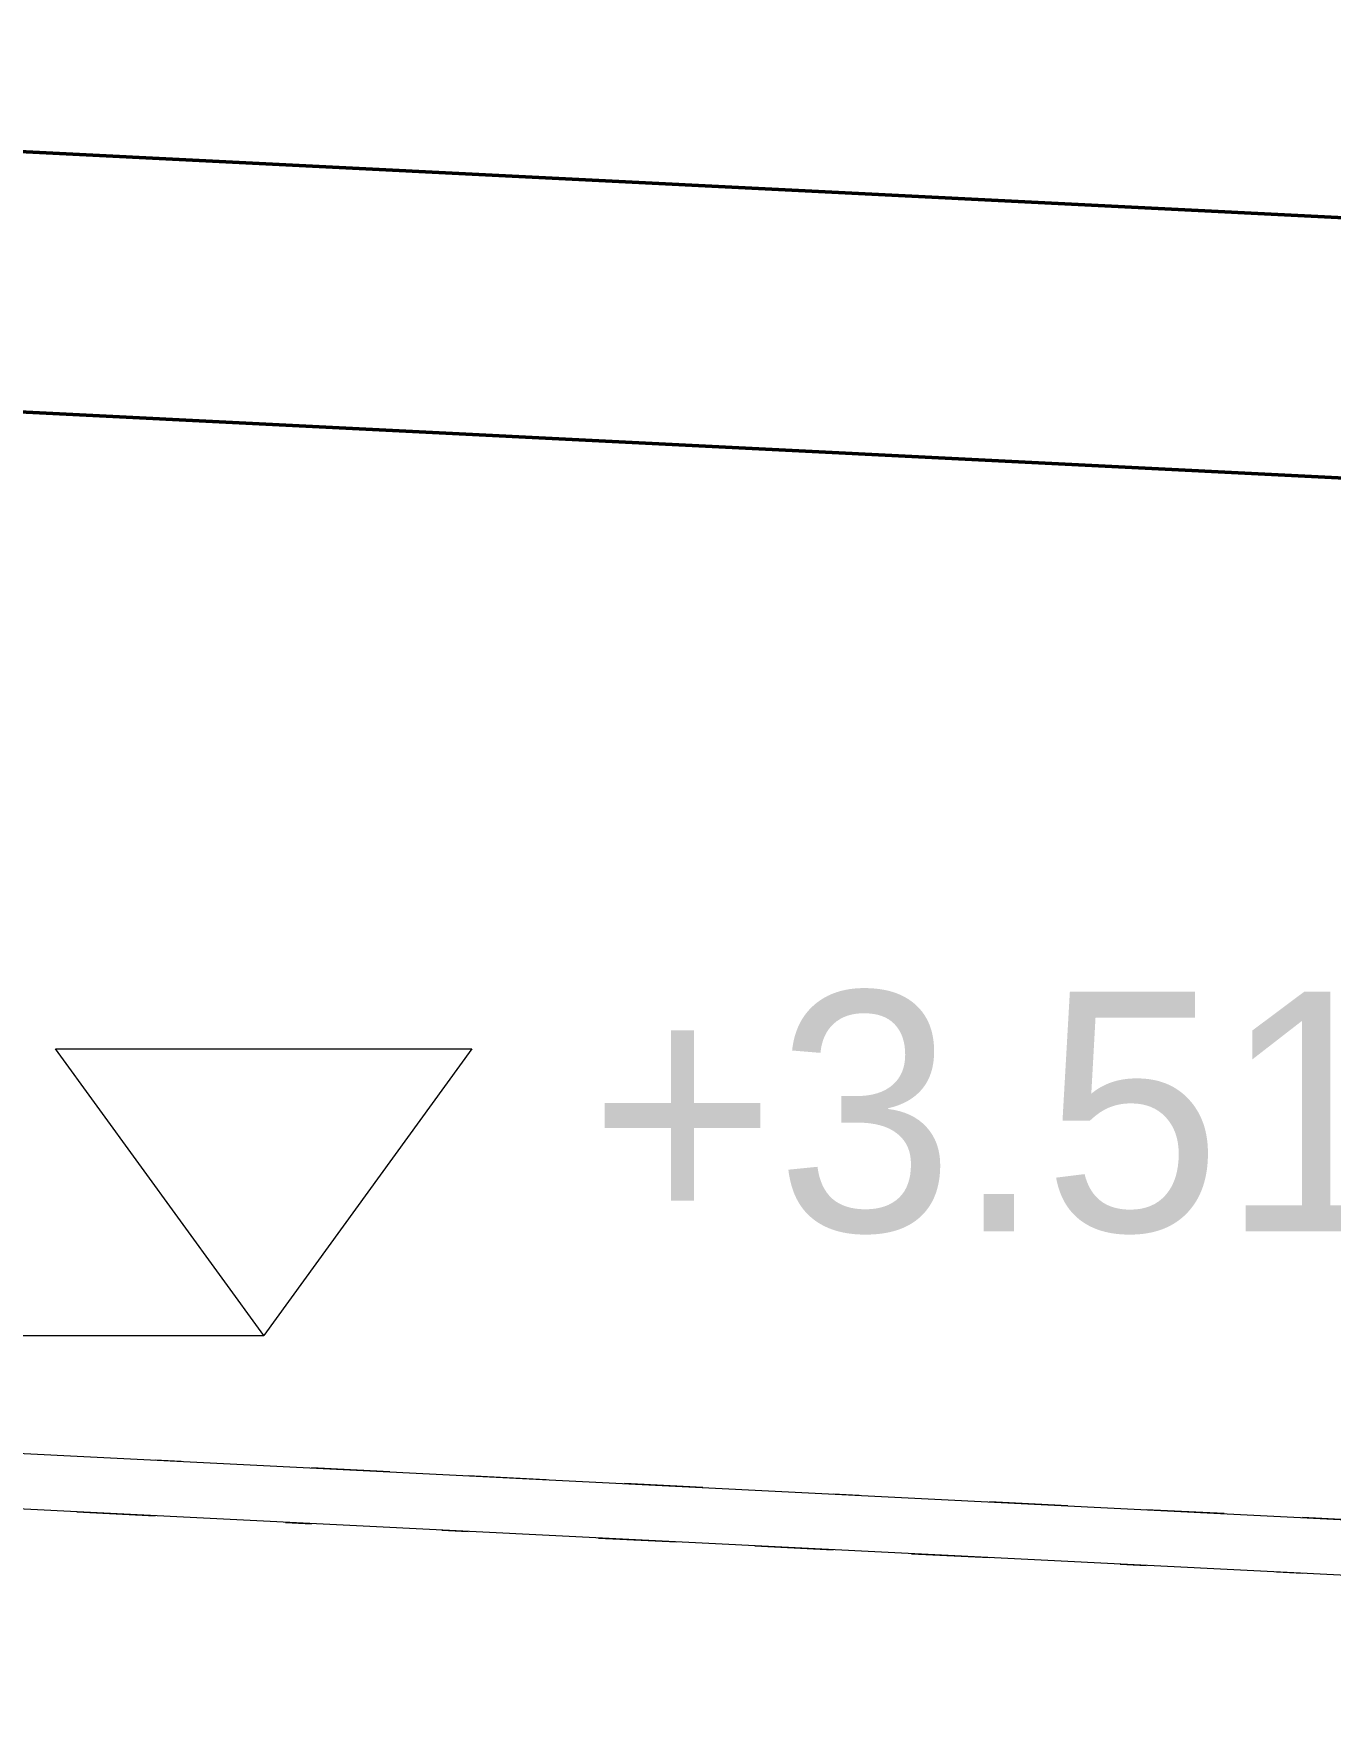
# Model space of a CAD drawing. Header units: metres. Extents: x 10 to 831, y 10 to 584.
# Drawn here: x 320.23 to 330.2, y 263.57 to 276.4 of the extents above; entities that cross this region are included whole.
import ezdxf

# ---------------------------------------------------------------- set-up
doc = ezdxf.new("R2010")
doc.units = ezdxf.units.M
for name, color, linetype, lineweight in [('CUT', 7, 'Continuous', 50), ('DIM', 1, 'Continuous', 13), ('VIS', 8, 'Continuous', 13)]:
    doc.layers.add(name, color=color, linetype=linetype, lineweight=lineweight)

msp = doc.modelspace()

# ---------------------------------------------------------------- linework, layer by layer
at = {"layer": 'CUT'}
for p, q in [((302, 276.4), (350, 273.9999)), ((350, 271.9999), (302, 274.4))]:
    msp.add_line(p, q, dxfattribs=at)
at = {"layer": 'DIM'}
msp.add_line((310, 266.4), (322, 266.4), dxfattribs=at)
msp.add_lwpolyline([(320.4, 268.6), (323.6, 268.6), (322, 266.4), (320.4, 268.6)], dxfattribs=at)
at = {"layer": 'VIS'}
for p, q in [((350, 273.9999), (302, 276.4)), ((315.8116, 275.7096), (321.2112, 275.4396)), ((318.1316, 275.5936), (322.2472, 275.3876)), ((318.9216, 275.554), (321.4272, 275.4288)), ((319.096, 275.5452), (321.4792, 275.426)), ((319.5472, 275.5228), (320.3772, 275.4812)), ((319.5912, 275.5204), (320.5284, 275.4736)), ((319.7472, 275.5128), (321.2656, 275.4368)), ((319.9364, 275.5032), (320.3648, 275.4816)), ((320.06, 275.4972), (320.2592, 275.4872)), ((320.0652, 275.4968), (320.508, 275.4744)), ((320.0896, 275.4956), (320.986, 275.4508)), ((320.1028, 275.4948), (320.3004, 275.4848)), ((320.2004, 275.49), (320.396, 275.48)), ((320.2396, 275.488), (321.7836, 275.4108)), ((320.2424, 275.488), (329.01, 275.0496)), ((320.2428, 275.488), (320.8376, 275.458)), ((320.248, 275.4876), (320.43, 275.4784)), ((320.2704, 275.4864), (320.4444, 275.4776)), ((320.2852, 275.4856), (320.8844, 275.4556)), ((320.2956, 275.4852), (320.4908, 275.4756)), ((320.3148, 275.4844), (320.5148, 275.4744)), ((320.3536, 275.4824), (320.5028, 275.4748)), ((320.3612, 275.482), (321.0876, 275.4456)), ((320.382, 275.4808), (321.7792, 275.4112)), ((320.6848, 275.4656), (320.4848, 275.4756)), ((320.5212, 275.474), (320.6728, 275.4664)), ((320.5324, 275.4732), (320.6956, 275.4652)), ((320.5328, 275.4732), (321.1304, 275.4436)), ((320.5536, 275.4724), (320.7468, 275.4628)), ((320.59, 275.4704), (320.734, 275.4632)), ((320.5964, 275.47), (320.7964, 275.46)), ((320.6216, 275.4688), (320.7724, 275.4612)), ((320.626, 275.4688), (320.826, 275.4588)), ((320.628, 275.4688), (320.828, 275.4588)), ((320.6312, 275.4684), (320.8312, 275.4584)), ((320.6332, 275.4684), (320.8276, 275.4588)), ((320.7072, 275.4648), (321.3036, 275.4348)), ((320.748, 275.4628), (320.94, 275.4528)), ((320.7588, 275.462), (321.2268, 275.4388)), ((320.7936, 275.4604), (321.222, 275.4388)), ((320.8216, 275.4588), (321.6868, 275.4156)), ((321.0132, 275.4492), (320.828, 275.4584)), ((320.8588, 275.4572), (321.4544, 275.4272)), ((320.8836, 275.456), (321.0732, 275.4464)), ((320.8852, 275.4556), (321.0848, 275.4456)), ((320.8932, 275.4552), (321.486, 275.4256)), ((320.9232, 275.454), (321.9196, 275.404)), ((320.9236, 275.454), (321.3876, 275.4308)), ((320.9304, 275.4536), (321.1296, 275.4436)), ((320.9444, 275.4528), (321.8572, 275.4072)), ((320.9504, 275.4524), (321.0992, 275.4452)), ((320.9508, 275.4524), (321.394, 275.4304)), ((320.9564, 275.452), (321.4872, 275.4256)), ((320.9596, 275.452), (321.56, 275.422)), ((320.9752, 275.4512), (321.1568, 275.442)), ((321.0008, 275.45), (322.288, 275.3856)), ((321.0672, 275.4468), (321.2672, 275.4368)), ((321.0776, 275.446), (321.2732, 275.4364)), ((321.136, 275.4432), (322.9176, 275.354)), ((321.1664, 275.4416), (321.3104, 275.4344)), ((321.1848, 275.4408), (321.348, 275.4328)), ((321.2084, 275.4396), (321.406, 275.4296)), ((321.2564, 275.4372), (321.456, 275.4272)), ((321.3016, 275.4348), (322.6788, 275.366)), ((321.3268, 275.4336), (321.5204, 275.424)), ((321.3748, 275.4312), (321.5704, 275.4216)), ((321.392, 275.4304), (321.592, 275.4204)), ((321.4256, 275.4288), (322.0256, 275.3988)), ((321.428, 275.4288), (321.628, 275.4188)), ((321.4312, 275.4284), (321.6312, 275.4184)), ((321.432, 275.4284), (321.5836, 275.4208)), ((321.474, 275.4264), (321.674, 275.4164)), ((321.5136, 275.4244), (321.7132, 275.4144)), ((321.5256, 275.4236), (321.676, 275.416)), ((321.5396, 275.4232), (322.038, 275.398)), ((321.5468, 275.4228), (321.6956, 275.4152)), ((321.5652, 275.4216), (321.7648, 275.4116)), ((321.6416, 275.418), (322.21, 275.3896)), ((321.6504, 275.4176), (321.7932, 275.4104)), ((321.6632, 275.4168), (321.8376, 275.408)), ((321.8836, 275.406), (321.684, 275.416)), ((321.7284, 275.4136), (321.9276, 275.4036)), ((321.7424, 275.4128), (321.8864, 275.4056)), ((321.7964, 275.41), (321.9964, 275.4)), ((321.7976, 275.41), (322.3796, 275.3812)), ((321.8108, 275.4096), (322.0108, 275.3996)), ((321.8144, 275.4092), (322.5408, 275.3728)), ((321.8284, 275.4084), (323.21, 275.3396)), ((321.8368, 275.408), (322.28, 275.386)), ((321.8372, 275.408), (322.3268, 275.3836)), ((321.8408, 275.408), (322.778, 275.3612)), ((321.8516, 275.4076), (322.316, 275.3844)), ((321.86, 275.4072), (322.0552, 275.3972)), ((321.8836, 275.406), (322.0836, 275.396)), ((321.9008, 275.4048), (322.0928, 275.3952)), ((322.1236, 275.394), (321.9384, 275.4032)), ((322.0072, 275.3996), (322.1632, 275.392)), ((322.0656, 275.3968), (322.2472, 275.3876)), ((322.0792, 275.396), (322.2768, 275.386)), ((322.0816, 275.396), (322.68, 275.366)), ((322.1004, 275.3948), (322.2936, 275.3852)), ((322.126, 275.3936), (322.3252, 275.3836)), ((322.128, 275.3936), (322.2788, 275.386)), ((322.1432, 275.3928), (322.292, 275.3852)), ((322.1576, 275.392), (322.3536, 275.3824)), ((322.192, 275.3904), (322.392, 275.3804)), ((322.2248, 275.3888), (322.8196, 275.3592)), ((322.2308, 275.3884), (322.4308, 275.3784)), ((322.2664, 275.3868), (322.4664, 275.3768)), ((322.2736, 275.3864), (322.4732, 275.3764)), ((322.2984, 275.3852), (322.4972, 275.3752)), ((322.3, 275.3852), (324.4976, 275.2752)), ((322.3124, 275.3844), (322.9116, 275.3544)), ((322.3428, 275.3828), (322.4944, 275.3752)), ((322.3636, 275.382), (322.5636, 275.372)), ((322.3712, 275.3816), (322.9016, 275.3548)), ((322.4476, 275.3776), (323.4404, 275.328)), ((322.4532, 275.3772), (322.6528, 275.3672)), ((322.5076, 275.3748), (322.6504, 275.3676)), ((322.5524, 275.3724), (323.4176, 275.3292)), ((322.5988, 275.37), (323.1364, 275.3432)), ((322.6068, 275.3696), (322.7508, 275.3624)), ((322.6108, 275.3696), (323.6108, 275.3196)), ((322.6256, 275.3688), (322.8256, 275.3588)), ((322.6276, 275.3688), (322.8276, 275.3588)), ((322.642, 275.368), (322.8376, 275.358)), ((322.708, 275.3644), (323.2304, 275.3384)), ((322.7304, 275.3636), (322.8812, 275.356)), ((322.7396, 275.3632), (322.8888, 275.3556)), ((322.7784, 275.3612), (322.9676, 275.3516)), ((322.784, 275.3608), (323.9652, 275.3016)), ((322.7908, 275.3604), (322.9888, 275.3504)), ((322.7924, 275.3604), (322.974, 275.3512)), ((322.816, 275.3592), (322.9792, 275.3512)), ((322.8696, 275.3564), (323.0672, 275.3468)), ((322.8736, 275.3564), (323.454, 275.3272)), ((323.0828, 275.346), (322.8828, 275.356)), ((322.924, 275.3536), (323.522, 275.324)), ((322.9432, 275.3528), (323.0996, 275.3452)), ((322.9608, 275.352), (323.5612, 275.322)), ((322.9968, 275.35), (323.1968, 275.34)), ((323.018, 275.3492), (323.166, 275.3416)), ((323.0304, 275.3484), (323.2304, 275.3384)), ((323.0536, 275.3472), (323.2456, 275.3376)), ((323.0728, 275.3464), (323.2728, 275.3364)), ((323.0828, 275.346), (323.2824, 275.336)), ((323.0896, 275.3456), (323.5536, 275.3224)), ((323.1828, 275.3408), (323.3272, 275.3336)), ((323.2004, 275.34), (324.0304, 275.2984)), ((323.2532, 275.3372), (323.4052, 275.3296)), ((323.2676, 275.3368), (323.994, 275.3004)), ((323.322, 275.334), (323.5212, 275.324)), ((323.3324, 275.3332), (323.528, 275.3236)), ((323.3332, 275.3332), (323.4836, 275.326)), ((323.336, 275.3332), (323.4852, 275.3256)), ((323.3496, 275.3324), (323.5436, 275.3228)), ((323.3644, 275.3316), (323.7928, 275.3104)), ((323.4244, 275.3288), (323.62, 275.3192)), ((323.4272, 275.3288), (323.6272, 275.3188)), ((323.4656, 275.3268), (323.6656, 275.3168)), ((323.4684, 275.3264), (323.958, 275.302)), ((323.4916, 275.3256), (323.6908, 275.3156)), ((323.4996, 275.3252), (324.4124, 275.2792)), ((323.5112, 275.3244), (324.1104, 275.2944)), ((323.65, 275.3176), (323.8492, 275.3076)), ((323.66, 275.3168), (323.858, 275.3072)), ((323.6628, 275.3168), (324.6464, 275.2676)), ((323.6768, 275.316), (323.876, 275.306)), ((323.7132, 275.3144), (324.7096, 275.2644)), ((323.7156, 275.3144), (324.6528, 275.2672)), ((323.7592, 275.312), (323.9032, 275.3048)), ((323.786, 275.3108), (324.3164, 275.284)), ((323.8252, 275.3088), (324.0252, 275.2988)), ((323.8304, 275.3084), (324.0304, 275.2984)), ((323.8724, 275.3064), (324.072, 275.2964)), ((323.8796, 275.306), (324.348, 275.2828)), ((323.8828, 275.306), (324.0644, 275.2968)), ((323.904, 275.3048), (324.0516, 275.2976)), ((323.9152, 275.3044), (324.1044, 275.2948)), ((323.9324, 275.3032), (324.0816, 275.296)), ((323.9356, 275.3032), (324.086, 275.2956)), ((323.9776, 275.3012), (324.5712, 275.2716)), ((324.014, 275.2992), (325.2152, 275.2392)), ((324.034, 275.2984), (324.2272, 275.2888)), ((324.1008, 275.2948), (324.6232, 275.2688)), ((324.1152, 275.2944), (324.3112, 275.2844)), ((324.12, 275.294), (324.3192, 275.284)), ((324.164, 275.2916), (324.316, 275.2844)), ((324.1924, 275.2904), (324.3924, 275.2804)), ((324.1968, 275.29), (324.3968, 275.28)), ((324.2064, 275.2896), (324.402, 275.28)), ((324.2064, 275.2896), (324.3984, 275.28)), ((324.2108, 275.2896), (324.4108, 275.2796)), ((324.2212, 275.2888), (324.65, 275.2676)), ((324.2828, 275.286), (325.1484, 275.2424)), ((324.3272, 275.2836), (324.482, 275.276)), ((324.36, 275.282), (324.56, 275.272)), ((324.374, 275.2812), (325.7712, 275.2116)), ((324.4332, 275.2784), (325.0288, 275.2484)), ((324.4472, 275.2776), (324.6104, 275.2696)), ((324.4508, 275.2776), (325.0436, 275.248)), ((324.6812, 275.266), (324.4812, 275.276)), ((324.5136, 275.2744), (325.0956, 275.2452)), ((324.5176, 275.274), (324.7168, 275.264)), ((324.5288, 275.2736), (324.678, 275.266)), ((324.538, 275.2732), (324.99, 275.2504)), ((324.6032, 275.27), (325.1976, 275.24)), ((324.6096, 275.2696), (324.7916, 275.2604)), ((324.6268, 275.2688), (324.8268, 275.2588)), ((324.63, 275.2684), (324.83, 275.2584)), ((324.6648, 275.2668), (325.2644, 275.2368)), ((324.6716, 275.2664), (324.8716, 275.2564)), ((324.6812, 275.266), (324.8812, 275.256)), ((324.6852, 275.2656), (324.884, 275.2556)), ((324.7096, 275.2644), (324.9092, 275.2544)), ((324.7208, 275.264), (325.4472, 275.2276)), ((324.7492, 275.2624), (325.6452, 275.2176)), ((324.79, 275.2604), (325.2332, 275.2384)), ((324.8072, 275.2596), (325.0008, 275.25)), ((324.8156, 275.2592), (327.1992, 275.14)), ((324.8464, 275.2576), (325.046, 275.2476)), ((324.8468, 275.2576), (325.3776, 275.2312)), ((324.8732, 275.2564), (325.0724, 275.2464)), ((324.9888, 275.2504), (325.184, 275.2408)), ((324.9924, 275.2504), (325.1924, 275.2404)), ((325.0248, 275.2488), (325.2248, 275.2388)), ((325.046, 275.2476), (326.3332, 275.1832)), ((325.052, 275.2476), (325.2412, 275.238)), ((325.0748, 275.2464), (325.2268, 275.2388)), ((325.0784, 275.246), (325.2212, 275.2388)), ((325.0892, 275.2456), (327.5948, 275.1204)), ((325.0996, 275.2452), (325.5888, 275.2204)), ((325.1252, 275.2436), (325.2744, 275.2364)), ((325.128, 275.2436), (325.284, 275.2356)), ((325.1588, 275.242), (325.3584, 275.232)), ((325.1928, 275.2404), (325.6912, 275.2156)), ((325.1996, 275.24), (325.3436, 275.2328)), ((325.2556, 275.2372), (325.7196, 275.214)), ((325.29, 275.2356), (325.4856, 275.2256)), ((325.3156, 275.2344), (325.5148, 275.2244)), ((325.3592, 275.232), (325.5512, 275.2224)), ((325.3804, 275.2308), (326.3672, 275.1816)), ((325.3968, 275.23), (325.5968, 275.22)), ((325.4268, 275.2288), (325.6268, 275.2188)), ((325.442, 275.228), (325.5924, 275.2204)), ((325.4712, 275.2264), (325.6708, 275.2164)), ((325.4836, 275.226), (326.6648, 275.1668)), ((325.4912, 275.2256), (327.2732, 275.1364)), ((325.494, 275.2252), (326.0164, 275.1992)), ((325.5088, 275.2244), (326.108, 275.1948)), ((325.5604, 275.222), (326.1536, 275.1924)), ((325.5808, 275.2208), (325.774, 275.2112)), ((325.6364, 275.218), (325.8344, 275.2084)), ((325.676, 275.216), (326.1192, 275.194)), ((325.88, 275.206), (325.6804, 275.216)), ((325.7, 275.2152), (325.882, 275.206)), ((325.7132, 275.2144), (325.9124, 275.2044)), ((325.7216, 275.214), (325.8708, 275.2064)), ((325.762, 275.212), (326.3624, 275.182)), ((325.7708, 275.2116), (325.9664, 275.2016)), ((325.776, 275.2112), (325.92, 275.204)), ((325.8296, 275.2084), (326.0296, 275.1984)), ((325.8788, 275.206), (326.0776, 275.196)), ((325.88, 275.206), (326.08, 275.196)), ((325.9352, 275.2032), (326.078, 275.196)), ((325.9652, 275.2016), (326.9028, 275.1548)), ((325.9856, 275.2008), (326.1376, 275.1932)), ((326.1944, 275.1904), (326.0096, 275.1996)), ((326.0136, 275.1992), (326.8792, 275.156)), ((326.022, 275.1988), (326.6176, 275.1692)), ((326.0432, 275.198), (326.2428, 275.188)), ((326.0444, 275.1976), (326.1948, 275.1904)), ((326.0552, 275.1972), (326.6028, 275.17)), ((326.0644, 275.1968), (326.2204, 275.1888)), ((326.0656, 275.1968), (326.2596, 275.1872)), ((326.0784, 275.196), (326.2416, 275.188)), ((326.174, 275.1912), (326.9004, 275.1548)), ((326.1884, 275.1904), (326.378, 275.1812)), ((326.2244, 275.1888), (326.4244, 275.1788)), ((326.2616, 275.1868), (326.792, 275.1604)), ((326.2636, 275.1868), (326.4636, 275.1768)), ((326.318, 275.184), (326.4672, 275.1768)), ((326.352, 275.1824), (326.496, 275.1752)), ((326.354, 275.1824), (326.5476, 275.1728)), ((326.4172, 275.1792), (327.4012, 275.13)), ((326.4272, 275.1788), (326.6248, 275.1688)), ((326.4272, 275.1788), (326.6088, 275.1696)), ((326.4644, 275.1768), (326.66, 275.1668)), ((326.468, 275.1764), (326.6676, 275.1668)), ((326.4932, 275.1752), (326.648, 275.1676)), ((326.5036, 275.1748), (327.5, 275.1252)), ((326.5068, 275.1748), (327.792, 275.1104)), ((326.5112, 275.1744), (326.7104, 275.1644)), ((326.512, 275.1744), (326.704, 275.1648)), ((326.5532, 275.1724), (326.7484, 275.1624)), ((326.562, 275.172), (327.0048, 275.1496)), ((326.5852, 275.1708), (327.1796, 275.1412)), ((326.5968, 275.17), (326.7968, 275.16)), ((326.6264, 275.1688), (326.8264, 275.1588)), ((326.6468, 275.1676), (326.7976, 275.16)), ((326.7072, 275.1648), (326.9068, 275.1548)), ((326.7308, 275.1636), (327.22, 275.1388)), ((327.0792, 275.146), (326.8792, 275.156)), ((326.8868, 275.1556), (327.4092, 275.1296)), ((326.8964, 275.1552), (327.048, 275.1476)), ((326.8996, 275.1552), (327.796, 275.1104)), ((326.9088, 275.1544), (327.5068, 275.1248)), ((326.9144, 275.1544), (327.0636, 275.1468)), ((326.9928, 275.1504), (327.1928, 275.1404)), ((327.0008, 275.15), (327.4688, 275.1264)), ((327.072, 275.1464), (327.2708, 275.1364)), ((327.0792, 275.146), (327.2788, 275.136)), ((327.0948, 275.1452), (329.692, 275.0156)), ((327.1024, 275.1448), (328.6468, 275.0676)), ((327.3048, 275.1348), (327.1196, 275.144)), ((327.1276, 275.1436), (327.3208, 275.134)), ((327.1428, 275.1428), (327.7364, 275.1132)), ((327.154, 275.1424), (327.3356, 275.1332)), ((327.1552, 275.1424), (327.3548, 275.1324)), ((327.1856, 275.1408), (327.6836, 275.116)), ((327.2176, 275.1392), (327.8108, 275.1096)), ((327.2296, 275.1384), (327.4236, 275.1288)), ((327.24, 275.138), (327.4392, 275.128)), ((327.2472, 275.1376), (327.4432, 275.128)), ((327.2496, 275.1376), (327.4, 275.13)), ((327.3252, 275.1336), (327.5148, 275.1244)), ((327.3352, 275.1332), (327.5308, 275.1236)), ((327.4216, 275.1288), (327.8856, 275.1056)), ((327.4244, 275.1288), (327.6244, 275.1188)), ((327.4264, 275.1288), (327.6264, 275.1188)), ((327.4292, 275.1284), (327.6292, 275.1184)), ((327.4628, 275.1268), (327.6628, 275.1168)), ((327.5108, 275.1244), (327.66, 275.1172)), ((327.6272, 275.1188), (328.3536, 275.0824)), ((327.6644, 275.1168), (328.2628, 275.0868)), ((327.6648, 275.1168), (328.2412, 275.088)), ((327.6764, 275.116), (328.2068, 275.0896)), ((327.7072, 275.1148), (327.9064, 275.1048)), ((327.7096, 275.1144), (327.8728, 275.1064)), ((327.7432, 275.1128), (327.8908, 275.1056)), ((327.7444, 275.1128), (328.61, 275.0696)), ((327.7632, 275.112), (328.3632, 275.082)), ((327.7924, 275.1104), (327.9364, 275.1032)), ((327.7928, 275.1104), (327.9928, 275.1004)), ((327.7972, 275.11), (327.9972, 275.1)), ((327.8072, 275.1096), (327.9588, 275.102)), ((327.852, 275.1072), (328.0024, 275.1)), ((327.9012, 275.1048), (328.0944, 275.0952)), ((327.9056, 275.1048), (328.1056, 275.0948)), ((327.9308, 275.1036), (331.6544, 274.9172)), ((327.9372, 275.1032), (328.4052, 275.0796)), ((327.9536, 275.1024), (328.1536, 275.0924)), ((328.0076, 275.0996), (328.6032, 275.07)), ((328.6776, 275.066), (328.0784, 275.096)), ((328.1048, 275.0948), (328.304, 275.0848)), ((328.1072, 275.0948), (328.2564, 275.0872)), ((328.1176, 275.094), (328.3128, 275.0844)), ((328.1832, 275.0908), (329.364, 275.0316)), ((328.2148, 275.0892), (329.1524, 275.0424)), ((328.224, 275.0888), (328.824, 275.0588)), ((328.2292, 275.0884), (328.4288, 275.0784)), ((328.2444, 275.0876), (328.426, 275.0788)), ((328.2452, 275.0876), (329.158, 275.042)), ((328.2656, 275.0868), (328.8624, 275.0568)), ((328.2688, 275.0864), (328.4688, 275.0764)), ((328.278, 275.086), (328.8776, 275.056)), ((328.28, 275.086), (328.802, 275.06)), ((328.362, 275.082), (328.8512, 275.0576)), ((328.3664, 275.0816), (329.7636, 275.012)), ((328.3688, 275.0816), (328.5128, 275.0744)), ((328.3936, 275.0804), (328.9756, 275.0512)), ((328.4036, 275.08), (328.6012, 275.07)), ((328.4144, 275.0792), (328.8696, 275.0564)), ((328.422, 275.0788), (328.6176, 275.0692)), ((328.4364, 275.078), (328.636, 275.0684)), ((328.462, 275.0768), (328.6516, 275.0676)), ((328.5064, 275.0748), (328.6492, 275.0676)), ((328.5376, 275.0732), (329.9188, 275.004)), ((328.5672, 275.0716), (329.1616, 275.042)), ((328.5928, 275.0704), (328.7928, 275.0604)), ((328.626, 275.0688), (328.826, 275.0588)), ((328.6292, 275.0684), (328.7768, 275.0612)), ((328.6592, 275.0672), (328.814, 275.0592)), ((328.662, 275.0668), (329.2616, 275.0368)), ((328.6744, 275.0664), (328.8676, 275.0568)), ((328.704, 275.0648), (328.8528, 275.0572)), ((328.7048, 275.0648), (329.304, 275.0348)), ((328.7236, 275.064), (330.0108, 274.9996)), ((328.7252, 275.0636), (329.3188, 275.034)), ((328.7556, 275.0624), (328.9064, 275.0548)), ((328.7784, 275.0612), (329.762, 275.012)), ((328.8176, 275.0592), (329.394, 275.0304)), ((328.846, 275.0576), (329.6764, 275.016)), ((328.8608, 275.0568), (329.4588, 275.0272)), ((328.8952, 275.0552), (329.8916, 275.0056)), ((328.8996, 275.0552), (329.0952, 275.0452)), ((328.9028, 275.0548), (329.102, 275.0448)), ((328.9448, 275.0528), (329.0888, 275.0456)), ((328.9712, 275.0516), (329.1528, 275.0424)), ((328.9972, 275.05), (329.1972, 275.04)), ((329.0288, 275.0484), (329.2288, 275.0384)), ((329.0684, 275.0464), (329.268, 275.0364)), ((329.0804, 275.046), (329.8068, 275.0096)), ((329.0908, 275.0456), (329.6216, 275.0188)), ((329.1856, 275.0408), (329.3416, 275.0328)), ((329.194, 275.0404), (329.392, 275.0304)), ((329.2048, 275.0396), (329.4008, 275.03)), ((329.22, 275.0388), (329.4096, 275.0296)), ((329.2344, 275.0384), (329.8328, 275.0084)), ((329.8768, 275.006), (329.2772, 275.036)), ((329.3004, 275.0348), (329.4492, 275.0276)), ((329.3408, 275.0328), (329.5036, 275.0248)), ((329.3584, 275.032), (329.5088, 275.0244)), ((329.3632, 275.032), (329.7916, 275.0104)), ((329.4088, 275.0296), (329.9464, 275.0028)), ((329.424, 275.0288), (330.0236, 274.9988)), ((329.4256, 275.0288), (330.0256, 274.9988)), ((329.448, 275.0276), (329.6412, 275.018)), ((329.4752, 275.0264), (330.3404, 274.9828)), ((329.5152, 275.0244), (329.6628, 275.0168)), ((329.5876, 275.0208), (330.0516, 274.9976)), ((329.5944, 275.0204), (329.7892, 275.0104)), ((329.5964, 275.02), (330.192, 274.9904)), ((329.6288, 275.0184), (329.7804, 275.0108)), ((329.6728, 275.0164), (330.1952, 274.9904)), ((329.682, 275.016), (329.8772, 275.006)), ((329.6992, 275.0152), (329.8984, 275.0052)), ((329.7, 275.0152), (330.2976, 274.9852)), ((329.7932, 275.0104), (329.9932, 275.0004)), ((329.8092, 275.0096), (329.9532, 275.0024)), ((329.8284, 275.0084), (330.0284, 274.9984)), ((329.8568, 275.0072), (330.0556, 274.9972)), ((329.8676, 275.0068), (330.0676, 274.9968)), ((329.8768, 275.006), (330.0764, 274.996)), ((329.8968, 275.0052), (330.0456, 274.9976)), ((329.9032, 275.0048), (330.5028, 274.9748)), ((329.9456, 275.0028), (330.1396, 274.9932)), ((329.9504, 275.0024), (330.15, 274.9924)), ((329.9608, 275.002), (330.1112, 274.9944)), ((329.9848, 275.0008), (330.5776, 274.9712)), ((329.9932, 275.0004), (330.4824, 274.976)), ((330.0616, 274.9968), (330.2432, 274.988)), ((330.0896, 274.9956), (331.402, 274.93)), ((330.1216, 274.994), (330.2776, 274.986)), ((330.1644, 274.9916), (331.1648, 274.9416)), ((350, 271.9999), (302, 274.4)), ((322.6108, 273.3696), (309.212, 274.0396)), ((321.5344, 273.4232), (318.276, 273.586)), ((326.5096, 273.1744), (318.7644, 273.5616)), ((320.6156, 273.4692), (319.6156, 273.5192)), ((319.6664, 273.5168), (320.6476, 273.4676)), ((320.7572, 273.462), (319.6832, 273.516)), ((320.248, 273.4876), (320.0664, 273.4968)), ((320.2832, 273.486), (320.0832, 273.496)), ((320.716, 273.464), (320.1536, 273.4924)), ((321.1804, 273.4408), (320.182, 273.4908)), ((320.3536, 273.4824), (320.2048, 273.4896)), ((320.2852, 273.4856), (320.8844, 273.4556)), ((320.9004, 273.4548), (320.3048, 273.4848)), ((320.4816, 273.476), (320.306, 273.4848)), ((320.512, 273.4744), (320.3264, 273.4836)), ((320.5536, 273.4724), (320.36, 273.482)), ((320.622, 273.4688), (320.422, 273.4788)), ((320.9564, 273.452), (320.426, 273.4788)), ((320.628, 273.4684), (320.428, 273.4784)), ((320.6312, 273.4684), (320.4312, 273.4784)), ((320.6332, 273.4684), (320.4392, 273.478)), ((320.6848, 273.4656), (320.4848, 273.4756)), ((320.748, 273.4628), (320.5556, 273.4724)), ((321.0792, 273.446), (320.6504, 273.4676)), ((320.8588, 273.4572), (320.6604, 273.4668)), ((320.8852, 273.4556), (320.686, 273.4656)), ((320.8588, 273.4572), (320.6956, 273.4652)), ((320.8584, 273.4572), (320.6964, 273.4652)), ((322.1188, 273.394), (320.7236, 273.464)), ((320.9312, 273.4536), (320.732, 273.4632)), ((320.9596, 273.452), (320.7596, 273.462)), ((320.9752, 273.4512), (320.7932, 273.4604)), ((320.9504, 273.4524), (320.8012, 273.46)), ((322.104, 273.3948), (320.8168, 273.4592)), ((321.4168, 273.4292), (320.8172, 273.4592)), ((321.5696, 273.4216), (320.836, 273.458)), ((321.0672, 273.4468), (320.8676, 273.4568)), ((321.1048, 273.4448), (320.906, 273.4548)), ((321.42, 273.4288), (320.9388, 273.4532)), ((321.1844, 273.4408), (321.0088, 273.4496)), ((321.2084, 273.4396), (321.0104, 273.4496)), ((321.2564, 273.4372), (321.0572, 273.4472)), ((321.0684, 273.4464), (322.05, 273.3976)), ((321.6952, 273.4152), (321.1048, 273.4448)), ((322.1192, 273.394), (321.1228, 273.444)), ((321.3268, 273.4336), (321.1336, 273.4432)), ((321.392, 273.4304), (321.192, 273.4404)), ((321.4312, 273.4284), (321.2312, 273.4384)), ((322.2232, 273.3888), (321.2364, 273.438)), ((321.474, 273.4264), (321.2744, 273.4364)), ((321.482, 273.426), (321.2824, 273.436)), ((321.904, 273.4048), (321.3048, 273.4348)), ((321.86, 273.4068), (321.3408, 273.4328)), ((321.5468, 273.4228), (321.3976, 273.43)), ((321.6748, 273.4164), (321.492, 273.4252)), ((322.0912, 273.3956), (321.4956, 273.4252)), ((321.6504, 273.4176), (321.5076, 273.4248)), ((322.0396, 273.398), (321.5292, 273.4236)), ((321.7772, 273.4112), (321.5992, 273.42)), ((321.8276, 273.4088), (321.628, 273.4188)), ((321.8372, 273.408), (321.674, 273.4164)), ((321.8836, 273.406), (321.684, 273.416)), ((321.9008, 273.4048), (321.7084, 273.4144)), ((321.8872, 273.4056), (321.7116, 273.4144)), ((323.788, 273.3108), (321.736, 273.4132)), ((321.9968, 273.4), (321.8112, 273.4096)), ((322.0176, 273.3992), (321.8408, 273.408)), ((321.8836, 273.406), (322.0836, 273.396)), ((322.0656, 273.3968), (321.8836, 273.406)), ((322.1004, 273.3948), (321.9068, 273.4048)), ((322.784, 273.3608), (321.9404, 273.4028)), ((322.1012, 273.3948), (321.9596, 273.402)), ((322.1576, 273.392), (321.962, 273.402)), ((322.1856, 273.3908), (321.9916, 273.4004)), ((322.192, 273.3904), (321.992, 273.4004)), ((322.154, 273.3924), (321.992, 273.4004)), ((322.1432, 273.3928), (321.994, 273.4004)), ((322.2308, 273.3884), (322.0308, 273.3984)), ((322.2664, 273.3868), (322.0668, 273.3968)), ((322.2736, 273.3864), (322.0736, 273.3964)), ((322.2984, 273.3852), (322.0996, 273.3952)), ((322.9052, 273.3548), (322.1384, 273.3932)), ((322.4476, 273.3776), (322.2488, 273.3876)), ((322.4532, 273.3772), (322.2536, 273.3872)), ((322.4804, 273.376), (322.2812, 273.386)), ((322.4892, 273.3756), (322.3112, 273.3844)), ((322.4896, 273.3756), (322.3268, 273.3836)), ((322.5076, 273.3748), (322.3644, 273.3816)), ((322.9656, 273.3516), (322.4032, 273.38)), ((322.59, 273.3704), (322.4144, 273.3792)), ((322.5988, 273.37), (322.4196, 273.3792)), ((322.6276, 273.3688), (322.4276, 273.3788)), ((322.4704, 273.3764), (323.452, 273.3276)), ((322.6812, 273.366), (322.4812, 273.376)), ((322.668, 273.3668), (322.5264, 273.3736)), ((329.0568, 273.0472), (322.5548, 273.3724)), ((322.7396, 273.3632), (322.5904, 273.3704)), ((322.7908, 273.3604), (322.5932, 273.3704)), ((323.036, 273.348), (322.596, 273.37)), ((322.7924, 273.3604), (322.6108, 273.3696)), ((322.8736, 273.3564), (322.6804, 273.366)), ((323.6304, 273.3184), (322.6884, 273.3656)), ((323.3608, 273.332), (322.7608, 273.362)), ((322.9432, 273.3528), (322.7872, 273.3608)), ((323.0304, 273.3484), (322.8308, 273.3584)), ((323.0536, 273.3472), (322.8612, 273.3568)), ((323.0728, 273.3464), (322.8732, 273.3564)), ((323.0828, 273.346), (322.8828, 273.356)), ((323.2012, 273.34), (323.0232, 273.3488)), ((323.2444, 273.3376), (323.0716, 273.3464)), ((323.0828, 273.346), (323.2824, 273.336)), ((323.282, 273.336), (323.0836, 273.346)), ((326.3512, 273.1824), (323.0928, 273.3452)), ((323.2928, 273.3352), (323.1172, 273.344)), ((323.3228, 273.334), (323.1236, 273.344)), ((323.3324, 273.3332), (323.1364, 273.3432)), ((323.3496, 273.3324), (323.1556, 273.3424)), ((323.9864, 273.3008), (323.1844, 273.3408)), ((323.336, 273.3332), (323.1868, 273.3408)), ((323.4108, 273.3296), (323.2108, 273.3396)), ((324.2152, 273.2892), (323.2152, 273.3392)), ((323.65, 273.3176), (323.2216, 273.3388)), ((323.4324, 273.3284), (323.2552, 273.3372)), ((323.4656, 273.3268), (323.266, 273.3368)), ((323.4916, 273.3256), (323.2928, 273.3352)), ((323.4816, 273.326), (323.296, 273.3352)), ((324.3016, 273.2848), (323.3024, 273.3348)), ((323.4684, 273.3264), (323.3052, 273.3348)), ((323.65, 273.3176), (323.4504, 273.3276)), ((323.6472, 273.3176), (323.454, 273.3272)), ((323.6628, 273.3168), (323.466, 273.3268)), ((323.6768, 273.316), (323.4772, 273.326)), ((324.5104, 273.2744), (323.514, 273.3244)), ((324.5108, 273.2744), (323.5144, 273.3244)), ((324.2164, 273.2892), (323.6168, 273.3192)), ((323.8212, 273.3088), (323.6212, 273.3188)), ((323.8304, 273.3084), (323.6304, 273.3184)), ((323.8724, 273.3064), (323.6724, 273.3164)), ((323.88, 273.306), (323.6804, 273.316)), ((324.23, 273.2884), (323.6824, 273.316)), ((324.2976, 273.2852), (323.6984, 273.3152)), ((323.8828, 273.306), (323.7012, 273.3148)), ((323.8796, 273.306), (323.7236, 273.314)), ((323.9132, 273.3044), (323.7352, 273.3132)), ((324.3732, 273.2812), (323.78, 273.3112)), ((323.9324, 273.3032), (323.7832, 273.3108)), ((323.996, 273.3004), (323.82, 273.3088)), ((323.8724, 273.3064), (324.854, 273.2572)), ((324.0808, 273.296), (323.9108, 273.3044)), ((324.1152, 273.2944), (323.9196, 273.304)), ((324.1208, 273.294), (323.958, 273.302)), ((324.1924, 273.2904), (323.9924, 273.3004)), ((324.2064, 273.2896), (324.014, 273.2992)), ((324.796, 273.26), (324.0628, 273.2968)), ((324.5068, 273.2748), (324.0784, 273.296)), ((325.1724, 273.2412), (324.1744, 273.2912)), ((324.4204, 273.2788), (324.2272, 273.2888)), ((324.4332, 273.2784), (324.2348, 273.2884)), ((324.4216, 273.2788), (324.2596, 273.2872)), ((325.3604, 273.232), (324.2864, 273.2856)), ((324.9016, 273.2548), (324.3196, 273.284)), ((324.5288, 273.2736), (324.3796, 273.2812)), ((324.5952, 273.2704), (324.4096, 273.2796)), ((324.6268, 273.2688), (324.4272, 273.2788)), ((324.6096, 273.2696), (324.428, 273.2788)), ((324.63, 273.2684), (324.43, 273.2784)), ((324.6716, 273.2664), (324.472, 273.2764)), ((324.6812, 273.266), (324.4812, 273.276)), ((324.6852, 273.2656), (324.4864, 273.2756)), ((324.6988, 273.2652), (324.5228, 273.274)), ((324.7492, 273.2624), (324.57, 273.2716)), ((325.4836, 273.226), (324.64, 273.268)), ((324.8464, 273.2576), (324.6472, 273.2676)), ((324.8404, 273.258), (324.6528, 273.2672)), ((324.8468, 273.2576), (324.67, 273.2664)), ((324.87, 273.2564), (324.6716, 273.2664)), ((324.6812, 273.266), (324.8812, 273.256)), ((324.9184, 273.254), (324.7236, 273.264)), ((325.3804, 273.2308), (324.7884, 273.2604)), ((324.9924, 273.2504), (324.7924, 273.2604)), ((324.9752, 273.2512), (324.802, 273.26)), ((326.1492, 273.1924), (324.862, 273.2568)), ((325.0644, 273.2468), (324.8648, 273.2568)), ((325.0792, 273.246), (324.8792, 273.256)), ((325.0784, 273.246), (324.9356, 273.2532)), ((325.0996, 273.2452), (324.9364, 273.2532)), ((325.1252, 273.2436), (324.976, 273.2512)), ((325.29, 273.2356), (325.094, 273.2452)), ((325.362, 273.232), (325.1616, 273.242)), ((325.3592, 273.232), (325.1668, 273.2416)), ((325.4212, 273.2288), (325.2212, 273.2388)), ((325.8296, 273.2084), (325.23, 273.2384)), ((325.4712, 273.2264), (325.2712, 273.2364)), ((325.2748, 273.2364), (326.256, 273.1872)), ((327.0104, 273.1496), (325.2912, 273.2356)), ((325.956, 273.2024), (325.3624, 273.232)), ((326.0656, 273.1968), (325.4836, 273.226)), ((325.6976, 273.2152), (325.5028, 273.2248)), ((325.7, 273.2152), (325.5184, 273.224)), ((325.7172, 273.214), (325.5552, 273.2224)), ((325.7216, 273.214), (325.5724, 273.2212)), ((325.752, 273.2124), (325.5888, 273.2204)), ((325.8268, 273.2088), (325.6268, 273.2188)), ((325.8788, 273.206), (325.6796, 273.216)), ((325.88, 273.206), (325.6804, 273.216)), ((326.2616, 273.1868), (325.7312, 273.2136)), ((326.232, 273.1884), (325.7508, 273.2124)), ((325.9352, 273.2032), (325.7924, 273.2104)), ((326.2624, 273.1868), (325.8224, 273.2088)), ((326.022, 273.1988), (325.8232, 273.2088)), ((326.4172, 273.1792), (325.8268, 273.2088)), ((326.0432, 273.198), (325.844, 273.208)), ((326.458, 273.1772), (325.8624, 273.2068)), ((325.88, 273.206), (326.08, 273.196)), ((326.0804, 273.196), (325.8948, 273.2052)), ((326.0644, 273.1968), (325.9084, 273.2044)), ((327.016, 273.1492), (326.0164, 273.1992)), ((326.2636, 273.1868), (326.064, 273.1968)), ((326.278, 273.186), (326.0784, 273.196)), ((326.6988, 273.1652), (326.0992, 273.1952)), ((326.318, 273.184), (326.1688, 273.1916)), ((326.42, 273.1788), (326.2376, 273.188)), ((326.4272, 273.1788), (326.2452, 273.1876)), ((326.4644, 273.1768), (326.2684, 273.1864)), ((326.468, 273.1764), (326.2688, 273.1864)), ((331.9324, 272.9032), (326.2824, 273.186)), ((326.4628, 273.1768), (326.2924, 273.1852)), ((327.3008, 273.1348), (326.304, 273.1848)), ((326.9024, 273.1548), (326.3044, 273.1848)), ((326.512, 273.1744), (326.3196, 273.184)), ((327.4148, 273.1292), (326.4148, 273.1792)), ((326.6264, 273.1688), (326.4264, 273.1788)), ((326.6296, 273.1684), (326.4296, 273.1784)), ((326.67, 273.1664), (326.4704, 273.1764)), ((327.09, 273.1456), (326.5276, 273.1736)), ((326.706, 273.1648), (326.5328, 273.1732)), ((326.7308, 273.1636), (326.5676, 273.1716)), ((327.6492, 273.1176), (326.6496, 273.1676)), ((326.8996, 273.1552), (326.7204, 273.164)), ((326.9144, 273.1544), (326.7656, 273.1616)), ((326.918, 273.154), (326.7764, 273.1612)), ((326.9928, 273.1504), (326.7928, 273.1604)), ((327.0208, 273.1488), (326.8208, 273.1588)), ((327.0008, 273.15), (326.8448, 273.1576)), ((327.072, 273.1464), (326.8732, 273.1564)), ((327.0772, 273.146), (326.8776, 273.156)), ((327.0792, 273.146), (326.8792, 273.156)), ((327.5384, 273.1232), (326.9448, 273.1528)), ((326.9572, 273.152), (327.9388, 273.1032)), ((327.154, 273.1424), (326.972, 273.1512)), ((327.194, 273.1404), (327.0084, 273.1496)), ((327.2296, 273.1384), (327.0356, 273.1484)), ((327.24, 273.138), (327.0404, 273.148)), ((327.8152, 273.1092), (327.048, 273.1476)), ((327.2472, 273.1376), (327.0516, 273.1476)), ((327.0792, 273.146), (327.2788, 273.136)), ((327.6764, 273.116), (327.1456, 273.1428)), ((327.3832, 273.1308), (327.22, 273.1388)), ((327.4292, 273.1284), (327.2292, 273.1384)), ((327.4628, 273.1268), (327.2632, 273.1368)), ((327.4696, 273.1264), (327.2696, 273.1364)), ((328.0224, 273.0988), (327.2892, 273.1356)), ((329.0108, 273.0496), (327.332, 273.1336)), ((328.1832, 273.0908), (327.3396, 273.1332)), ((327.4848, 273.1256), (327.3432, 273.1328)), ((327.5108, 273.1244), (327.362, 273.132)), ((328.0076, 273.0996), (327.412, 273.1296)), ((327.6488, 273.1176), (327.4504, 273.1276)), ((328.0488, 273.0976), (327.4724, 273.1264)), ((328.1632, 273.092), (327.5628, 273.122)), ((328.5304, 273.0736), (327.588, 273.1204)), ((327.7928, 273.1104), (327.5928, 273.1204)), ((327.8292, 273.1084), (327.6512, 273.1176)), ((327.9372, 273.1032), (327.7808, 273.1108)), ((327.9848, 273.1008), (327.8228, 273.1088)), ((328.4364, 273.078), (327.8384, 273.108)), ((328.0516, 273.0976), (327.9096, 273.1044)), ((328.9324, 273.0532), (327.9456, 273.1028)), ((328.1072, 273.0948), (327.9584, 273.102)), ((328.2292, 273.0884), (328.0292, 273.0984)), ((328.2444, 273.0876), (328.0624, 273.0968)), ((328.2688, 273.0864), (328.0692, 273.0964)), ((328.2764, 273.086), (328.0764, 273.096)), ((328.6776, 273.066), (328.0784, 273.096)), ((329.096, 273.0452), (328.0972, 273.0952)), ((329.1648, 273.0416), (328.1668, 273.0916)), ((328.7784, 273.0612), (328.188, 273.0904)), ((328.362, 273.082), (328.1988, 273.09)), ((328.7816, 273.0608), (328.1996, 273.09)), ((328.422, 273.0788), (328.226, 273.0888)), ((328.4368, 273.078), (328.2636, 273.0868)), ((328.278, 273.086), (328.8776, 273.056)), ((328.7984, 273.06), (328.3172, 273.084)), ((328.3592, 273.082), (329.0604, 273.0468)), ((328.5412, 273.0728), (328.3632, 273.082)), ((328.5064, 273.0748), (328.3632, 273.082)), ((328.6204, 273.0688), (328.4204, 273.0788)), ((328.626, 273.0688), (328.426, 273.0788)), ((328.9752, 273.0512), (328.428, 273.0788)), ((328.6632, 273.0668), (328.4644, 273.0768)), ((328.618, 273.0692), (328.4764, 273.076)), ((328.6744, 273.0664), (328.4812, 273.076)), ((329.4924, 273.0252), (328.4932, 273.0752)), ((328.6788, 273.066), (328.4932, 273.0752)), ((329.1208, 273.044), (328.5276, 273.0736)), ((329.8268, 273.0088), (328.5396, 273.0732)), ((329.0908, 273.0456), (328.5604, 273.072)), ((328.8444, 273.0576), (328.6744, 273.0664)), ((329.6924, 273.0152), (328.696, 273.0652)), ((329.294, 273.0352), (328.6964, 273.0652)), ((328.9648, 273.0516), (328.7772, 273.0612)), ((328.9712, 273.0516), (328.7896, 273.0604)), ((329.8156, 273.0092), (328.816, 273.0592)), ((329.0288, 273.0484), (328.8288, 273.0584)), ((329.0144, 273.0492), (328.8512, 273.0576)), ((329.0616, 273.0468), (328.862, 273.0568)), ((329.0684, 273.0464), (328.8684, 273.0564)), ((329.2048, 273.0396), (329.0092, 273.0496)), ((329.2016, 273.04), (329.0096, 273.0496)), ((329.1856, 273.0408), (329.0292, 273.0484)), ((329.6332, 273.0184), (329.0348, 273.0484)), ((329.2368, 273.038), (329.0384, 273.048)), ((329.468, 273.0264), (329.0432, 273.048)), ((329.4888, 273.0256), (329.0488, 273.0476)), ((329.2596, 273.0372), (329.06, 273.0468)), ((329.2532, 273.0372), (329.0752, 273.0464)), ((329.2804, 273.036), (329.1184, 273.044)), ((329.3004, 273.0348), (329.1512, 273.0424)), ((329.9632, 273.002), (329.196, 273.04)), ((329.6488, 273.0176), (329.2204, 273.0388)), ((329.4088, 273.0296), (329.2296, 273.0384)), ((329.448, 273.0276), (329.2544, 273.0372)), ((329.4752, 273.0264), (329.2756, 273.0364)), ((329.8768, 273.006), (329.2772, 273.036)), ((329.5964, 273.02), (329.3976, 273.03)), ((329.7932, 273.0104), (329.5932, 273.0204)), ((330.1636, 272.992), (329.6068, 273.0196)), ((329.8284, 273.0084), (329.6288, 273.0184)), ((329.8568, 273.0072), (329.658, 273.0172)), ((329.8676, 273.0068), (329.668, 273.0168)), ((329.8968, 273.0052), (329.7476, 273.0128)), ((329.9456, 273.0028), (329.7516, 273.0124)), ((329.7612, 273.012), (330.7428, 272.9628)), ((329.9652, 273.0016), (329.7872, 273.0108)), ((329.97, 273.0016), (329.7944, 273.0104)), ((329.9932, 273.0004), (329.83, 273.0084)), ((329.8768, 273.006), (330.0764, 272.996)), ((330.0616, 272.9968), (329.88, 273.006)), ((330.0348, 272.9984), (329.8932, 273.0052)), ((330.0984, 272.9952), (329.8992, 273.0052)), ((330.9644, 272.9516), (329.964, 273.0016)), ((330.1216, 272.994), (329.9656, 273.0016)), ((330.152, 272.9924), (329.9752, 273.0012)), ((330.1676, 272.9916), (329.9944, 273.0004)), ((331.0144, 272.9492), (330.0144, 272.9992)), ((330.22, 272.9892), (330.02, 272.9988)), ((330.2212, 272.9888), (330.028, 272.9988)), ((331.5572, 272.922), (330.0388, 272.998)), ((330.2608, 272.9868), (330.0612, 272.9968)), ((330.506, 272.9748), (330.0772, 272.996)), ((330.252, 272.9872), (330.09, 272.9956)), ((330.308, 272.9848), (330.11, 272.9944)), ((330.3544, 272.9824), (330.1624, 272.992)), ((330.3796, 272.9812), (330.1836, 272.9908)), ((307.7432, 266.1128), (350, 264)), ((350, 263.572), (307.5428, 265.6948)), ((321.366, 265.4316), (321.166, 265.4416)), ((322.9688, 265.3516), (322.368, 265.3816)), ((324.1708, 265.2916), (323.57, 265.3216)), ((325.3728, 265.2312), (324.772, 265.2616)), ((326.5748, 265.1712), (326.3744, 265.1812)), ((320.5648, 265.0436), (321.166, 265.0136)), ((328.1776, 265.0912), (327.5764, 265.1212)), ((329.3796, 265.0312), (328.7788, 265.0612)), ((322.1676, 264.9636), (322.368, 264.9536)), ((323.3696, 264.9036), (323.57, 264.8936)), ((330.5816, 264.9708), (329.9808, 265.0008)), ((324.5716, 264.8436), (325.1724, 264.8132)), ((325.7736, 264.7832), (326.3744, 264.7532)), ((326.9756, 264.7232), (327.5764, 264.6932)), ((328.5784, 264.6432), (328.7788, 264.6332)), ((329.7804, 264.5828), (329.9808, 264.5728))]:
    msp.add_line(p, q, dxfattribs=at)

# ---------------------------------------------------------------- texts
at = {"layer": 'DIM'}
msp.add_text('+3.510 ring girder top (5 % roof plane)', height=1.84, dxfattribs=at).set_placement((324.5, 267.2))

doc.saveas('drawing.dxf')
